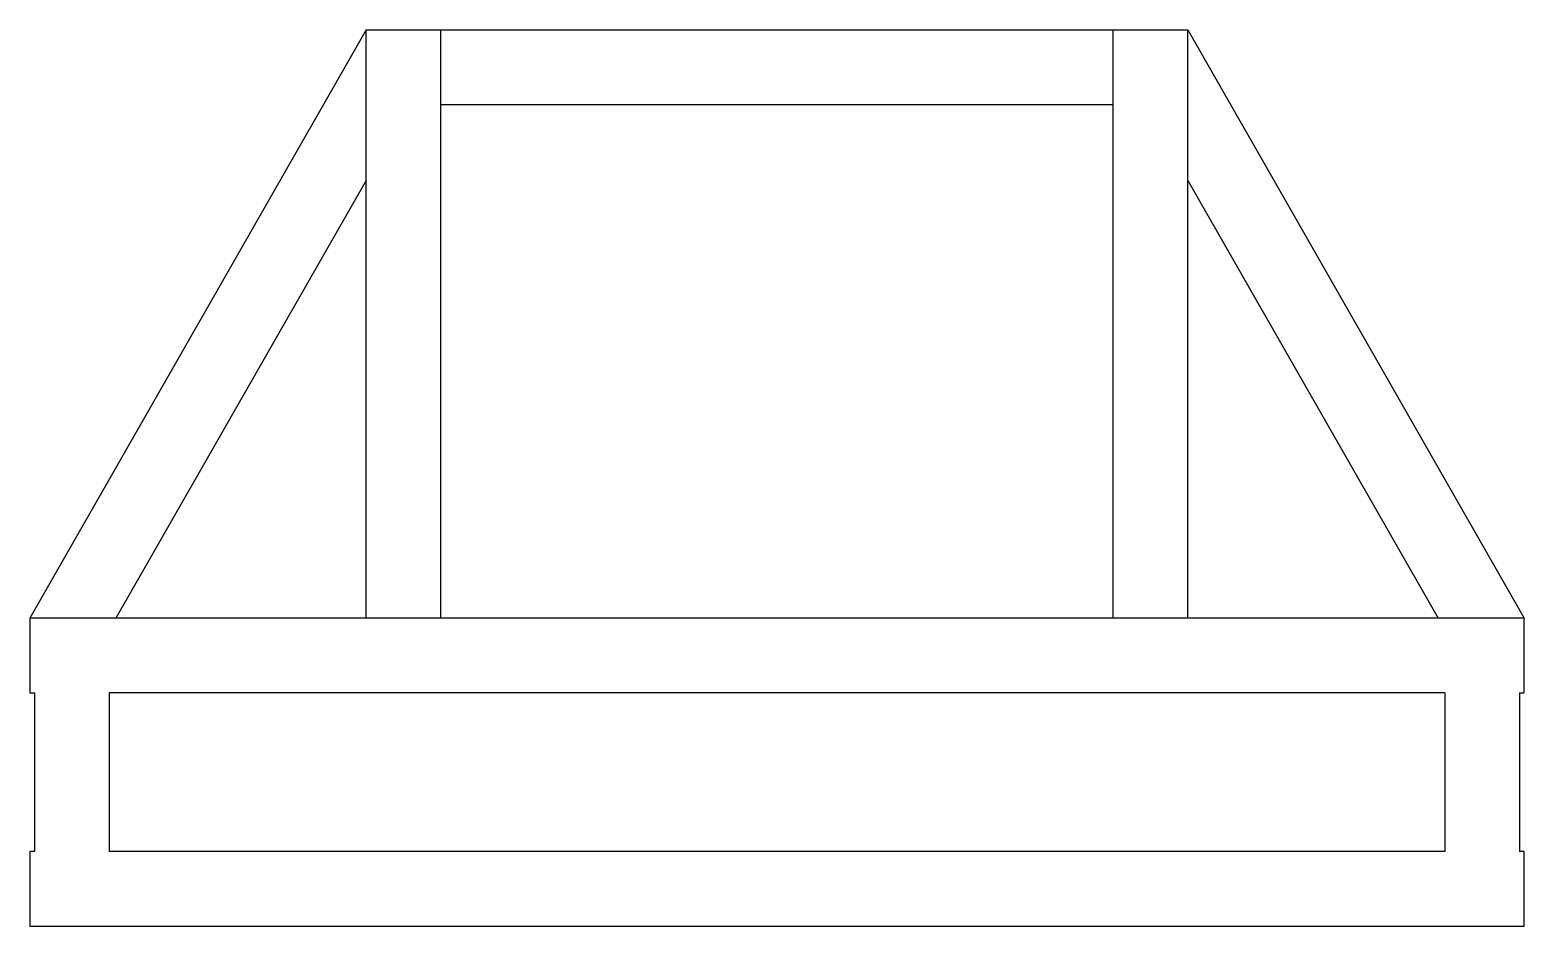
# Paper-space layout '_Right' of a CAD drawing. Header units: inches. Extents: x -20 to 20, y -12 to 12.
import ezdxf

# ---------------------------------------------------------------- set-up
doc = ezdxf.new("R2010")
doc.units = ezdxf.units.IN
doc.header["$MEASUREMENT"] = 0

psp = doc.layouts.new('_Right')

# ---------------------------------------------------------------- linework, layer by layer
at = {"color": 7, "linetype": 'Continuous', "lineweight": 25}
for p, q in [((-11, 12), (-20, -3.75)), ((-11, -3.75), (-11, 12)), ((-11, 12), (11, 12)), ((-9, -3.75), (-9, 12)), ((9, -3.75), (9, 12)), ((11, -3.75), (11, 12)), ((11, 12), (20, -3.75)), ((-9, 10), (9, 10)), ((-11, 7.969), (-17.696, -3.75)), ((11, 7.969), (17.696, -3.75)), ((-20, -3.75), (-20, -5.75)), ((20, -3.75), (-20, -3.75)), ((20, -5.75), (20, -3.75)), ((-20, -5.75), (-19.875, -5.75)), ((-19.875, -5.75), (-19.875, -10)), ((-17.875, -5.75), (-17.875, -10)), ((17.875, -5.75), (-17.875, -5.75)), ((17.875, -5.75), (17.875, -10)), ((19.875, -5.75), (20, -5.75)), ((19.875, -5.75), (19.875, -10)), ((-20, -10), (-20, -12)), ((-19.875, -10), (-20, -10)), ((20, -10), (19.875, -10)), ((20, -12), (20, -10)), ((17.875, -10), (-17.875, -10)), ((-20, -12), (20, -12))]:
    psp.add_line(p, q, dxfattribs=at)

doc.saveas('drawing.dxf')
